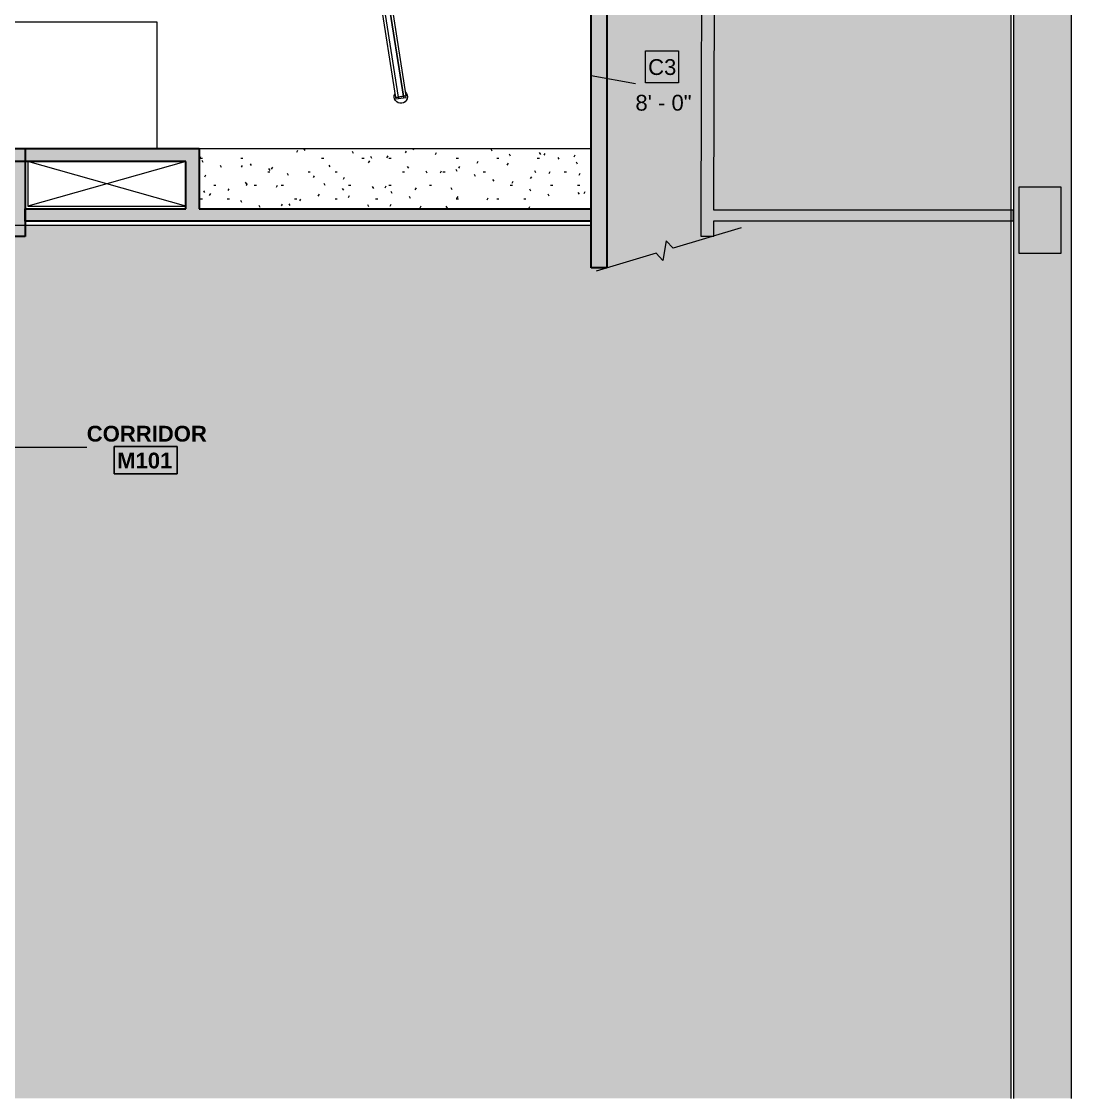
# Model space of a CAD drawing. Header units: inches. Extents: x 12065 to 13024, y -8053 to -6924.
# Drawn here: x 12542.7 to 12941.6, y -8021.8 to -7612.7 of the extents above; entities that cross this region are included whole.
import ezdxf

# ---------------------------------------------------------------- set-up
doc = ezdxf.new("R2010")
doc.units = ezdxf.units.IN
doc.header["$MEASUREMENT"] = 0
for name, color, linetype, lineweight in [('A-AREA-IDEN', 2, 'Continuous', 9), ('A-CLNG', 13, 'Continuous', 18), ('A-CLNG-IDEN', 151, 'Continuous', 9), ('A-CLNG-PATT', 13, 'Continuous', 18), ('A-COLS', 52, 'Continuous', 18), ('A-DETL-GENF', 92, 'Continuous', 9), ('A-DETL-THIN', 151, 'Continuous', 9), ('A-WALL', 113, 'Continuous', 9), ('A-WALL-PATT', 111, 'Continuous', 18), ('E-LITE-EQPM', 33, 'Continuous', 9), ('I-WALL', 2, 'Continuous', 9), ('Mezzanine Lounge 181011_Link clean_dwg', 8, 'Continuous', 9), ('S-Cols', 250, 'Continuous', 18)]:
    doc.layers.add(name, color=color, linetype=linetype, lineweight=lineweight)
doc.styles.add('Swis721 Lt BT', font='swissl.ttf', dxfattribs={"height": 6})
doc.styles.add('Swis721 Lt BT_B', font='', dxfattribs={"height": 6})
doc.styles.get('Swis721 Lt BT_B').set_extended_font_data('Swis721 Lt BT', bold=True)

# ---------------------------------------------------------------- blocks, each defined once
blk = doc.blocks.new('Hex Pendant - 1 Cell Direct - 1 Cell Indirect - Hex Pendant - 1 Cell Direct - 1 Cell Indirect 6_-7246204-FIRST FLOOR')
at = {"layer": 'E-LITE-EQPM'}
for p, q in [((-36.56, 0.99), (-36.56, 1.98)), ((-36.56, 1.98), (-36, 1.98)), ((-36.56, -0.99), (-36.56, 0.99)), ((-36.56, 0.99), (-36, 0.99)), ((-36, 0.99), (-36, 1.99)), ((-36, 1.99), (36, 1.99)), ((-36, 1.98), (-36, 0.99)), ((-36, 0.99), (36, 0.99)), ((-36, -0.99), (-36, 0.99)), ((-36, 0.99), (36, 0.99)), ((-36, 0.99), (-36, -0.99)), ((36, 1.99), (36, 0.99)), ((36, 0.99), (36, 1.98)), ((36, 1.98), (36.56, 1.98)), ((36, 0.99), (36, -0.99)), ((36, -0.99), (36, 0.99)), ((36, 0.99), (36.56, 0.99)), ((36.56, 1.98), (36.56, 0.99)), ((36.56, 0.99), (36.56, -0.99)), ((-36.56, -1.98), (-36.56, -0.99)), ((-36.56, -0.99), (-36, -0.99)), ((-36, -1.98), (-36.56, -1.98)), ((-36, -1.99), (-36, -0.99)), ((36, -0.99), (-36, -0.99)), ((-36, -0.99), (36, -0.99)), ((-36, -0.99), (-36, -1.98)), ((-36, -1.99), (36, -1.99)), ((36, -0.99), (36, -1.99)), ((36, -1.98), (36, -0.99)), ((36, -0.99), (36.56, -0.99)), ((36.56, -1.98), (36, -1.98)), ((36.56, -0.99), (36.56, -1.98))]:
    blk.add_line(p, q, dxfattribs=at)
for centre, radius, start, end in [((-36, 0), 1.5, 112.3979, 180), ((36, 0), 2.5, 360, 125.9619), ((-36, 0), 1.5, 180, 247.6021), ((36, 0), 2.5, 234.0392, 360)]:
    blk.add_arc(centre, radius, start, end, dxfattribs=at)
blk = doc.blocks.new('Columns 1 - Columns 1-7247276-FIRST FLOOR')
at = {"layer": 'A-COLS', "lineweight": 9}
blk.add_hatch(color=7, dxfattribs=at).paths.add_polyline_path([(12544.09, -7694.35), (12544.09, -7660.85), (12509.09, -7660.85), (12509.09, -7694.35), (12535.21, -7694.35)], flags=0)
at = {"layer": 'A-COLS', "color": 8, "lineweight": 30}
for p, q in [((12509.09, -7694.35), (12509.09, -7660.85)), ((12509.09, -7660.85), (12544.09, -7660.85)), ((12544.09, -7660.85), (12544.09, -7694.35)), ((12544.09, -7694.35), (12509.09, -7694.35))]:
    blk.add_line(p, q, dxfattribs=at)
blk = doc.blocks.new('Mezzanine Lounge 181011_Link clean_dwg__U322-7260099-FIRST FLOOR')
at = {"layer": 'A-WALL-PATT'}
blk.add_hatch(color=250, dxfattribs=at).paths.add_polyline_path([(0.96, 0), (0, 0), (0, -4), (113.86, -3.98), (115.19, -1.34), (113.85, 0), (80.84, 0)], flags=0)
at = {"layer": 'S-Cols', "flags": 128}
blk.add_lwpolyline([(113.86, 0), (0, 0), (0, -4), (113.85, -4)], dxfattribs=at)
blk = doc.blocks.new('Mezzanine Lounge 181011_Link clean_dwg__U324-7260101-FIRST FLOOR')
at = {"layer": 'A-WALL-PATT'}
blk.add_hatch(color=250, dxfattribs=at).paths.add_polyline_path([(184.14, -3.96), (160, -3.96), (160, -4), (221, -4), (221, -3.96), (220.39, -3.96)], flags=0)
at = {"layer": 'S-Cols'}
blk.add_line((160, -4), (221, -4), dxfattribs=at)
blk = doc.blocks.new('Mezzanine Lounge 181011_Link clean_dwg__U330-7260107-FIRST FLOOR')
at = {"layer": 'A-WALL-PATT'}
for points in [[(131.33, -5), (129.99, -1.33), (127.33, 0), (0, 0), (-4.99, -5), (130.81, -5)], [(137.12, 0), (131.31, -0.01), (129.99, -1.33), (131.34, -5), (137.12, -4.98)]]:
    blk.add_hatch(color=250, dxfattribs=at).paths.add_polyline_path(points, flags=0)
at = {"layer": 'S-Cols'}
blk.add_line((127.33, 0), (0, 0), dxfattribs=at)
at = {"layer": 'S-Cols', "flags": 128}
blk.add_lwpolyline([(-4.99, -5), (131.33, -5), (137.12, -5), (137.12, 0), (131.33, 0)], dxfattribs=at)
blk = doc.blocks.new('Mezzanine Lounge 181011_Link clean_dwg-7172934-FIRST FLOOR')
at = {"layer": 'S-Cols'}
h = blk.add_hatch(color=256, dxfattribs=at)
h.paths.add_polyline_path([(12941.59, -8021.81), (12941.59, -6923.85), (12640.59, -6923.85), (12640.59, -7267.85), (12065.36, -7267.85), (12065.36, -7291.85), (12108.59, -7291.85), (12108.59, -7343.35), (12065.36, -7343.35), (12065.36, -7353.35), (12114.59, -7353.35), (12114.59, -7306.53), (12115.88, -7306.53), (12115.88, -7297.35), (12119.38, -7297.35), (12119.38, -7306.53), (12147.63, -7306.53), (12147.63, -7294.53), (12148.34, -7294.53), (12148.34, -7286.54), (12342.03, -7286.54), (12342.03, -7294.53), (12346.38, -7294.53), (12346.38, -7274.53), (12376.38, -7274.53), (12376.38, -7292.04), (12393.63, -7292.04), (12393.63, -7276.04), (12504.38, -7276.04), (12504.38, -7292.04), (12531.38, -7292.04), (12531.38, -7276.04), (12647.09, -7276.04), (12647.09, -7296.6), (12668.09, -7296.6), (12668.09, -6990.85), (12916.34, -6990.85), (12916.34, -7212.6), (12919.59, -7212.6), (12919.59, -7357.89), (12937.64, -7357.89), (12937.64, -7382.89), (12929.59, -7382.89), (12929.59, -7476.64), (12919.59, -7476.64), (12919.59, -8021.81), (12939.99, -8021.81)], flags=0)
h.paths.add_polyline_path([(12292.38, -7306.53), (12308.38, -7306.53), (12308.38, -7295.54), (12308.63, -7295.54), (12308.63, -7294.54), (12291.63, -7294.54), (12291.63, -7295.54), (12292.38, -7295.54), (12292.38, -7306.35)], flags=0)
h.paths.add_polyline_path([(12838.75, -6969.85), (12650.59, -6969.85), (12650.59, -6933.85), (12919.59, -6933.85), (12919.59, -6969.85), (12916.03, -6969.85)], flags=0)
at = {"layer": 'S-Cols', "flags": 128}
for points in [[(12941.59, -8021.81), (12941.59, -6923.85), (12640.59, -6923.85), (12640.59, -7267.85), (12065.36, -7267.85)], [(12941.59, -8021.81), (12941.59, -6923.85), (12640.59, -6923.85), (12640.59, -7267.85)], [(12916.34, -7212.6), (12919.59, -7212.6), (12919.59, -7357.89), (12937.64, -7357.89), (12937.64, -7382.89), (12929.59, -7382.89), (12929.59, -7476.64), (12919.59, -7476.64), (12919.59, -8021.81)], [(12916.34, -7212.6), (12919.59, -7212.6), (12919.59, -7357.89), (12937.64, -7357.89), (12937.64, -7382.89), (12929.59, -7382.89), (12929.59, -7476.64), (12919.59, -7476.64), (12919.59, -8021.81)], [(12545.09, -7665.85), (12545.09, -7682.85), (12605.09, -7682.85)], [(12605.09, -7665.85), (12545.09, -7682.85), (12605.09, -7682.85), (12545.09, -7665.85)], [(12816.04, -7691.07), (12790.19, -7698.79), (12787.61, -7696.03), (12786.31, -7703.47), (12783.73, -7700.72), (12761.04, -7707.49)]]:
    blk.add_lwpolyline(points, dxfattribs=at)
blk.add_lwpolyline([(12921.64, -7675.64), (12921.64, -7700.64), (12937.64, -7700.64), (12937.64, -7675.64)], close=True, dxfattribs=at)
for name, p, rotation in [('Mezzanine Lounge 181011_Link clean_dwg__U330-7260107-FIRST FLOOR', (12806.09, -7557.04), 269.8427146813438), ('Mezzanine Lounge 181011_Link clean_dwg__U324-7260101-FIRST FLOOR', (12765.09, -7687.83), 180), ('Mezzanine Lounge 181011_Link clean_dwg__U322-7260099-FIRST FLOOR', (12919.59, -7688.37), 180)]:
    blk.add_blockref(name, p, dxfattribs=dict(rotation=rotation))
blk = doc.blocks.new('Room Tag - Room Name and Number-3379422-FIRST FLOOR')
at = {"layer": 'A-AREA-IDEN'}
for p, q in [((-0.1881, -0.1636), (-0.1881, -0.0018)), ((-0.1881, -0.0018), (0.1869, -0.0018)), ((0.1869, -0.0018), (-0.1881, -0.0018)), ((-0.1881, -0.0018), (-0.1881, -0.1636)), ((0.1869, -0.0018), (0.1869, -0.1636)), ((0.1869, -0.1636), (0.1869, -0.0018)), ((0.1869, -0.1636), (-0.1881, -0.1636)), ((-0.1881, -0.1636), (0.1869, -0.1636))]:
    blk.add_line(p, q, dxfattribs=at)

msp = doc.modelspace()

# ---------------------------------------------------------------- hatches: boundary and pattern name
at = {"layer": 'A-CLNG-PATT'}
h = msp.add_hatch(dxfattribs=at)
h.set_pattern_fill('FP1_1', color=256, style=0, pattern_type=2)
h.set_pattern_definition([(0, (0, 0), (20.48, 5.12), [0.845, -14.515, 0.845, -14.515, -81.92]), (0, (0, 0), (20.48, 5.12), [-30.72, 0.845, -29.875, 0.845, -14.515, -35.84]), (0, (0, 0), (20.48, 5.12), [-76.8, 0.845, -9.395, 0.845, -24.755]), (120, (7.68, 2.56), (-14.67405, 15.1762003), [0.845, -14.515, 0.845, -14.515, -81.92]), (120, (7.68, 2.56), (-14.67405, 15.1762003), [-30.72, 0.845, -29.875, 0.845, -14.515, -35.84]), (120, (7.68, 2.56), (-14.67405, 15.1762003), [-76.8, 0.845, -9.395, 0.845, -24.755]), (240, (10.24, 12.8), (-5.80595, -20.2962003), [0.845, -14.515, 0.845, -14.515, -81.92]), (240, (10.24, 12.8), (-5.80595, -20.2962003), [-30.72, 0.845, -29.875, 0.845, -14.515, -35.84]), (240, (10.24, 12.8), (-5.80595, -20.2962003), [-76.8, 0.845, -9.395, 0.845, -24.755])])
h.paths.add_polyline_path([(12759.09, -7683.83), (12759.09, -7660.85), (12610.09, -7660.85), (12610.09, -7683.83), (12759.08, -7683.83)], flags=0)
at = {"layer": 'A-DETL-GENF'}
h = msp.add_hatch(color=9, dxfattribs=at)
h.paths.add_polyline_path([(12281.49, -8021.81), (12918.63, -8021.81), (12918.63, -7688.37), (12805.73, -7688.37), (12805.72, -7694.15), (12800.72, -7694.14), (12801.11, -7552.04), (12918.63, -7552.04), (12918.63, -7476.64), (12765.09, -7476.64), (12765.09, -7480.39), (12759.09, -7480.39), (12759.09, -7518.89), (12765.09, -7518.89), (12765.09, -7706.28), (12759.09, -7706.28), (12759.09, -7690.14), (12544.09, -7690.14), (12544.09, -7694.35), (12540.21, -7694.35), (12540.21, -7996.89), (12477.21, -7996.89), (12477.21, -7982.89), (12394.21, -7982.89), (12394.21, -7982.55), (12386.21, -7982.55), (12386.21, -7982.89), (12341.71, -7982.89), (12341.71, -7977.89), (12335.11, -7977.89), (12335.11, -7837.85), (12340.1, -7837.85), (12340.1, -7661.85), (12243.11, -7661.85), (12243.11, -7667.35), (12155.09, -7667.35), (12155.09, -7737.1), (12065.36, -7737.1), (12065.36, -7982.1), (12243.11, -7982.1), (12243.11, -7989.6), (12065.36, -7989.6), (12065.36, -8021.81), (12243.11, -8021.81)], flags=0)
h.paths.add_polyline_path([(12448.75, -7978.35), (12482.21, -7978.35), (12482.21, -7977.89), (12399.21, -7977.89), (12399.21, -7978.35), (12440.19, -7978.35)], flags=0)
h.paths.add_polyline_path([(12341.85, -7978.35), (12380.85, -7978.35), (12380.85, -7977.89), (12341.85, -7977.89)], flags=0)
h.paths.add_polyline_path([(12385.66, -7837.85), (12385.66, -7595.35), (12127.12, -7595.35), (12127.12, -7599.35), (12073.12, -7599.35), (12073.12, -7611.1), (12068.12, -7611.1), (12068.12, -7599.2), (12065.36, -7599.2), (12065.36, -7672.1), (12068.12, -7672.1), (12068.12, -7650.1), (12073.12, -7650.1), (12073.12, -7680.1), (12065.36, -7680.1), (12065.36, -7729.1), (12117.11, -7729.1), (12117.11, -7654.87), (12264.61, -7654.87), (12264.61, -7658.87), (12272.61, -7658.87), (12272.61, -7654.87), (12341.61, -7654.85), (12341.69, -7837.85), (12341.85, -7837.85)], flags=0)
h.paths.add_polyline_path([(12806.09, -7684.37), (12918.63, -7684.37), (12918.63, -7557.04), (12806.09, -7557.04), (12805.74, -7684.37)], flags=0)
h.paths.add_polyline_path([(12765.09, -7468.14), (12918.63, -7468.14), (12918.61, -7220.6), (12905.59, -7220.6), (12905.59, -7220.54), (12866.59, -7220.54), (12866.59, -7220.6), (12721.59, -7220.6), (12721.59, -7468.14), (12759.09, -7468.14)], flags=0)
at = {"layer": 'A-WALL-PATT', "lineweight": 9}
h = msp.add_hatch(color=7, dxfattribs=at)
h.paths.add_polyline_path([(12759.09, -7706.28), (12765.09, -7706.28), (12765.09, -7518.89), (12759.09, -7518.89), (12759.09, -7683.87)], flags=0)
h.paths.add_polyline_path([(12759.09, -7480.39), (12765.09, -7480.39), (12765.09, -7476.64), (12759.09, -7476.64)], flags=0)
for points in [[(12610.09, -7665.85), (12610.09, -7660.85), (12544.09, -7660.85), (12544.09, -7665.85), (12605.09, -7665.85)], [(12605.09, -7683.87), (12610.09, -7683.87), (12610.09, -7665.85), (12605.09, -7665.85), (12605.09, -7683.83)], [(12711.09, -7688.5), (12759.09, -7688.5), (12759.09, -7683.87), (12544.09, -7683.87), (12544.09, -7688.5), (12709.85, -7688.5)]]:
    msp.add_hatch(color=7, dxfattribs=at).paths.add_polyline_path(points, flags=0)

# ---------------------------------------------------------------- linework, layer by layer
at = {"layer": 'A-AREA-IDEN'}
msp.add_line((12501.47, -7774.45), (12567.43, -7774.31), dxfattribs=at)
at = {"layer": 'A-CLNG'}
for p, q in [((12594.21, -7612.85), (12437.21, -7612.85)), ((12594.21, -7660.85), (12594.21, -7612.85)), ((12610.09, -7660.85), (12759.09, -7660.85)), ((12759.09, -7683.83), (12610.09, -7683.83))]:
    msp.add_line(p, q, dxfattribs=at)
at = {"layer": 'A-CLNG-IDEN'}
msp.add_line((12759.09, -7633.21), (12775.9, -7636.16), dxfattribs=at)
at = {"layer": 'A-CLNG-IDEN', "flags": 128}
msp.add_lwpolyline([(12779.73, -7623.79), (12792.24, -7623.79), (12792.24, -7635.97), (12779.73, -7635.97)], close=True, dxfattribs=at)
at = {"layer": 'A-DETL-THIN'}
for p, q in [((12918.63, -8021.81), (12918.63, -7220.54)), ((12759.09, -7468.14), (12759.09, -7690.14)), ((12759.09, -7690.14), (12537.09, -7690.14))]:
    msp.add_line(p, q, dxfattribs=at)
at = {"layer": 'A-WALL', "color": 8, "lineweight": 30}
for p, q in [((12759.09, -7706.28), (12759.09, -7518.89)), ((12765.09, -7518.89), (12765.09, -7706.28)), ((12544.09, -7683.87), (12605.09, -7683.87)), ((12544.09, -7688.5), (12544.09, -7683.87)), ((12610.09, -7683.87), (12759.09, -7683.87)), ((12759.09, -7688.5), (12544.09, -7688.5)), ((12765.09, -7706.28), (12759.09, -7706.28))]:
    msp.add_line(p, q, dxfattribs=at)
at = {"layer": 'I-WALL', "color": 8, "lineweight": 30}
for p, q in [((12510.2, -7660.85), (12610.09, -7660.85)), ((12610.09, -7660.85), (12610.09, -7683.87)), ((12605.09, -7665.85), (12510.2, -7665.85)), ((12605.09, -7683.87), (12605.09, -7665.85))]:
    msp.add_line(p, q, dxfattribs=at)

# ---------------------------------------------------------------- block references
at = {"layer": 'A-AREA-IDEN', "xscale": 63.99999999999997, "yscale": 63.99999999999997, "zscale": 63.99999999999997}
msp.add_blockref('Room Tag - Room Name and Number-3379422-FIRST FLOOR', (12589.84, -7774.06), dxfattribs=at)
at = {"layer": 'A-COLS', "lineweight": 9}
msp.add_blockref('Columns 1 - Columns 1-7247276-FIRST FLOOR', (0, 0), dxfattribs=at)
at = {"layer": 'E-LITE-EQPM', "extrusion": (0, 0, -1), "rotation": 261.0000000000001}
msp.add_blockref('Hex Pendant - 1 Cell Direct - 1 Cell Indirect - Hex Pendant - 1 Cell Direct - 1 Cell Indirect 6_-7246204-FIRST FLOOR', (-12681.12, -7605.66), dxfattribs=at)
at = {"layer": 'Mezzanine Lounge 181011_Link clean_dwg', "color": 250, "lineweight": 18}
msp.add_blockref('Mezzanine Lounge 181011_Link clean_dwg-7172934-FIRST FLOOR', (0, 0), dxfattribs=at)

# ---------------------------------------------------------------- texts
at = {"layer": 'A-AREA-IDEN', "char_height": 6, "attachment_point": 1, "style": 'Swis721 Lt BT_B'}
for s, insert, width in [('CORRIDOR', (12567.43, -7766.25), 54.136), ('M101', (12578.98, -7776.46), 25.654)]:
    msp.add_mtext(s, dxfattribs=dict(at, insert=insert, width=width))
at = {"layer": 'A-CLNG-IDEN', "char_height": 6, "attachment_point": 1, "style": 'Swis721 Lt BT'}
for s, insert, width in [('C3', (12780.73, -7626.96), 12.524), ('8\' - 0"', (12775.9, -7640.51), 24.24)]:
    msp.add_mtext(s, dxfattribs=dict(at, insert=insert, width=width))

doc.saveas('drawing.dxf')
